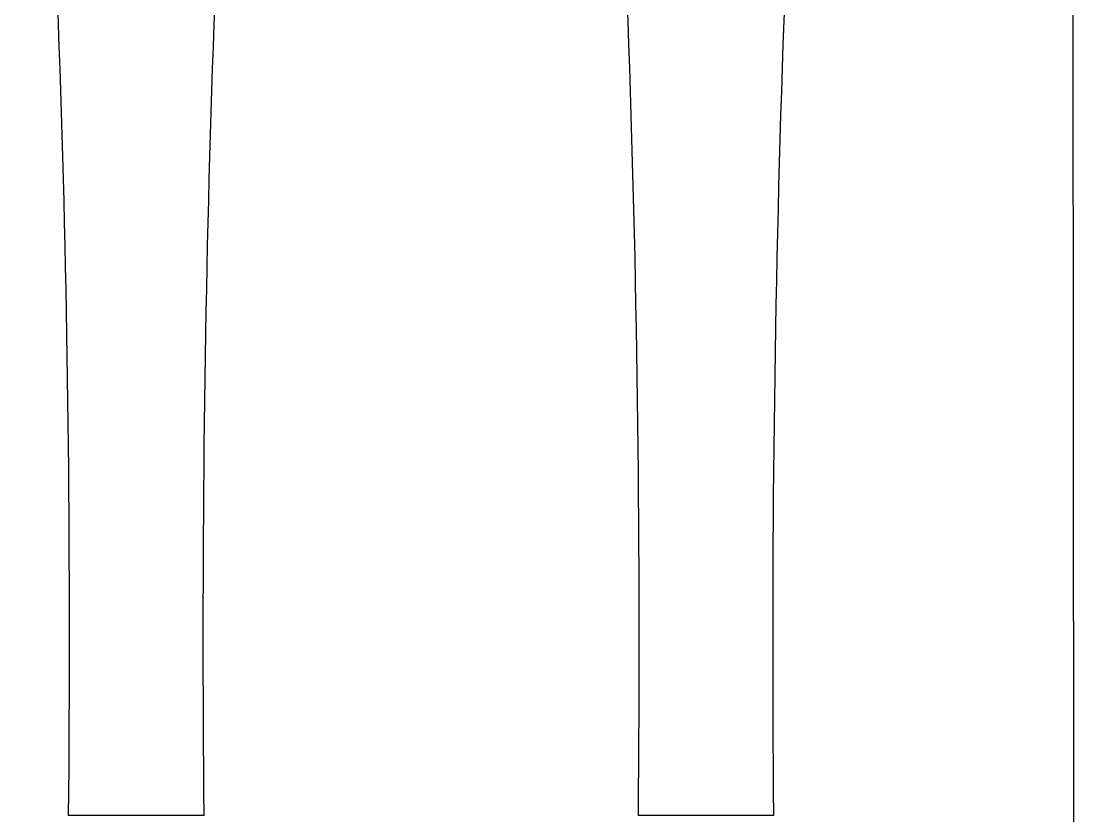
# Model space of a CAD drawing. Extents: x 4 to 134, y 4 to 269.
# Drawn here: x 19.5 to 118.3, y 62.1 to 136.7 of the extents above; entities that cross this region are included whole.
import ezdxf

# ---------------------------------------------------------------- set-up
doc = ezdxf.new("R2010")
doc.units = 0
doc.layers.add('LIVELLO_1', color=160, linetype='Continuous')

# ---------------------------------------------------------------- blocks, each defined once
blk = doc.blocks.new('AI9-BLK1')
at = {"layer": 'LIVELLO_1', "color": 7}
for p, q in [((51.081, -74.805), (50.888, 94.851)), ((-30.54, -73.537), (-43.277, -73.537)), ((22.92, -73.537), (10.183, -73.537))]:
    blk.add_line(p, q, dxfattribs=at)
for points in [[(5.085, 71.145), (9.067, 20.987), (10.624, -23.217), (10.183, -73.537)], [(22.92, -73.537), (22.481, -23.217), (24.038, 20.987), (28.018, 71.145)], [(-47.711, 62.506), (-44.178, 14.796), (-42.857, -25.698), (-43.277, -73.537)], [(-30.54, -73.537), (-30.958, -25.698), (-29.637, 14.796), (-26.103, 62.506)]]:
    blk.add_open_spline(points, degree=3, dxfattribs=at)

msp = doc.modelspace()

# ---------------------------------------------------------------- block references
at = {"layer": 'LIVELLO_1', "color": 7}
msp.add_blockref('AI9-BLK1', (67.226129, 135.631256), dxfattribs=at)

doc.saveas('drawing.dxf')
